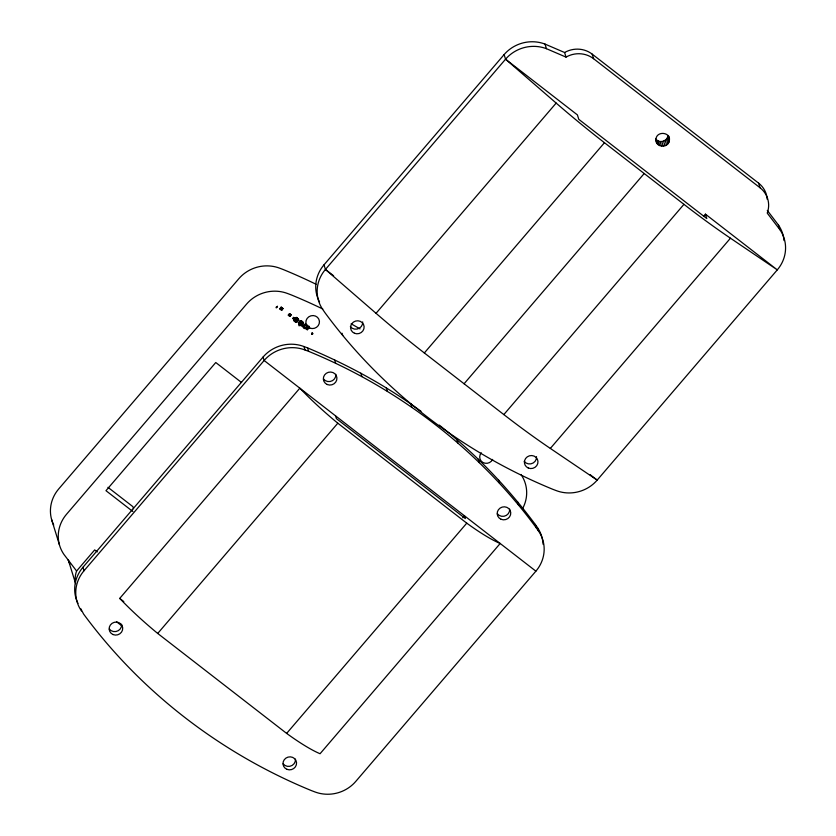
<?xml version="1.0" encoding="UTF-8"?>
<svg xmlns="http://www.w3.org/2000/svg" width="836" height="836" viewBox="0 0 836 836"><rect width="100%" height="100%" fill="white"/><g stroke="black" fill="none" stroke-linecap="round" stroke-linejoin="round"><path stroke-width="1.25" d="M294.366 320.878L294.627 321.358L293.969 320.407A5.622 5.329 -17.2 0 0 294.533 321.055L295.212 321.609A5.622 5.329 -17.2 0 0 296.247 322.173L298.588 320.198L298.138 318.756M296.979 318.683L295.954 317.586L293.927 320.031L295.986 317.962L298.588 320.282L298.4 319.174L296.498 322.194L296.028 321.787M281.429 309.937L282.767 308.38L281.053 307.24L282.892 308.777L281.68 310.198L279.851 308.787L281.251 307.355M295.808 321.526C291.346 318.15 297.804 323.051 296.32 322.424M296.132 318.046C296.31 318.506 295.38 317.837 296.989 318.422M669.364 140.657C670.995 132.224 657.148 130.573 655.978 138.776C654.358 147.209 668.204 148.86 669.364 140.657L667.943 136.059C667.044 141.618 658.987 143.604 655.685 139.006L657.106 143.604M309.299 327.095L308.933 326.343L309.393 327.169M301.587 321.651L303.175 322.633A5.622 5.329 -17.2 0 0 302.392 321.787L301.608 321.014A5.622 5.329 -17.2 0 0 300.814 320.616C297.564 321.985 298.149 326.28 300.375 321.233M305.84 328.036C305.203 330.638 301.597 324.661 304.022 327.858L304.659 327.116M311.577 333.407C313.96 334.222 310.835 333.23 312.34 334.306L312.977 333.574L312.246 332.989L311.577 333.407L312.121 333.972M294.063 320.71L295.056 321.108L296.853 319.007L295.881 318.098L298.525 320.063L296.686 322.079M298.995 324.284L298.619 322.978L299.424 324.347L301.336 322.079L302.987 323.354L300.824 325.173M306.843 329.008L306.906 328.861M295.954 317.586L298.661 320.042M300.563 320.71L303.343 323.626L301.42 325.821L303.405 323.323L300.563 320.71L298.661 323.145M294.397 320.24L293.948 320.376M296.665 318.004L296.79 318.652M301.284 324.911L300.385 324.995L301.368 325.162M304.983 328.036C304.628 328.454 304.91 328.506 305.882 328.423M303.384 323.501L302.778 322.539M306.99 328.736L308.871 326.385L307.084 328.82L307.324 329.614L309.09 327.378M293.77 319.812L294.094 320.397L295.798 317.847M307.125 329.844L309.153 327.524M293.802 319.404L296.32 317.366M298.818 323.595L300.897 320.867A5.622 5.329 -17.2 0 1 301.681 321.264L301.608 321.014M305.161 324.222L303.217 326.489L305.746 328.579L307.69 326.312L305.161 324.222L303.092 326.583L305.412 324.128A5.622 5.329 -17.2 0 1 306.206 324.525L306.906 325.037A5.622 5.329 -17.2 0 1 307.69 325.883L307.773 326.124A5.622 5.329 -17.2 0 0 306.99 325.288L306.279 324.776A5.622 5.329 -17.2 0 0 305.495 324.378L305.077 324.441M309.226 327.597L308.839 326.573M302.569 322.936L302.841 323.093M307.439 326.604L307.794 326.176L305.537 328.485M276.12 307.784L277.479 306.195M276.559 307.69C277.698 304.941 274.825 308.369 277.228 306.896M279.851 308.787L281.209 307.167L282.767 308.38M282.087 308.045L280.823 309.445M319.561 302.005A35.467 33.628 -17.2 0 1 324.002 264.834L504.118 54.591A35.467 33.628 -17.2 0 1 545.009 44.078L564.603 52.511A24.348 23.095 -17.2 0 1 592.17 54.121L758.586 183.126A24.348 23.095 -17.2 0 1 767.176 199.219M590.091 474.618L597.176 480.115L550.339 448.43A207.035 36.356 40.6 0 1 503.836 414.583L424.343 352.959A207.035 36.356 40.6 0 1 376.043 313.312L325.434 269.443L505.55 59.199A35.467 33.628 -17.2 0 1 546.43 48.687L566.024 57.109A24.348 23.095 -17.2 0 1 593.602 58.719L760.008 187.734A24.348 23.095 -17.2 0 1 767.229 213.096L779.863 229.649A35.467 33.628 -17.2 0 1 777.292 269.871L597.176 480.115A35.467 33.628 -17.2 0 1 556.285 490.627L552.669 489.248C462.726 452.328 382.7 391.154 325.005 312.748L322.863 309.654A35.467 33.628 -17.2 0 1 325.434 269.443L324.002 264.834M289.528 313.625L288.201 315.203L289.758 316.416L291.085 314.827L289.528 313.625L291.095 314.858M292.757 318.359L293.582 317.325L294.408 318.014L293.572 318.997C291.545 317.377 294.429 320.167 294.408 318.014M75.501 582.629A24.348 23.095 -17.2 0 1 76.598 571.019L94.687 549.9L97.289 551.917M294.324 320.439L294.491 319.885M77.967 603.393A35.467 33.628 -17.2 0 1 82.952 567.289L263.068 357.045A35.467 33.628 -17.2 0 1 303.959 346.532L307.575 347.901C347.609 364.674 386.075 385.5 421.03 411.312M296.174 318.307L298.034 319.509M294.565 320.69L296.414 318.641M294.795 320.888L296.602 318.767M296.519 318.129L297.261 318.338L296.634 319.091L295.651 318.422M295.453 321.421L297.71 318.694L298.191 319.091M298.347 319.049L296.749 318.506M295.85 321.724L297.647 319.624L298.588 320.282M296.08 321.87L297.877 319.76M296.278 322.184L298.065 319.916M81.458 610.949A35.467 33.628 -17.2 0 1 84.028 570.737L264.134 360.494A35.467 33.628 -17.2 0 1 305.025 349.981L308.651 351.35C398.594 388.27 478.61 449.444 536.304 527.85L538.457 530.944A35.467 33.628 -17.2 0 1 535.886 571.166L355.77 781.409A35.467 33.628 -17.2 0 1 314.879 791.922L311.264 790.542C221.321 753.633 141.294 692.448 83.6 614.052L80.737 608.65M299.361 324.075C305.934 315.266 292.903 331.934 302.632 323.104M300.887 325.277L303.113 322.414A5.622 5.329 -17.2 0 0 302.308 321.526L301.932 321.421M300.761 324.817L301.514 324.692M303.29 326.939C304.231 327.378 303.071 327.785 304.074 327.325M305.119 328.412L303.322 327.127L303.928 326.562M305.265 324.974L305.213 324.41M304.461 327.597L305.088 328.475M305.119 327.472L304.806 328.36L304.398 327.963M307.648 326.144L305.568 328.266M312.246 333.01L312.34 334.306M119.726 598.409L299.842 388.165A83.443 14.651 40.6 0 0 337.817 423.204L466.76 523.158A83.443 14.651 40.6 0 0 500.179 543.484L320.063 753.727A83.443 14.651 40.6 0 1 286.644 733.402L157.711 633.448A83.443 14.651 40.6 0 1 119.726 598.409L123.812 601.575M376.043 313.312L556.159 103.079A207.035 36.356 40.6 0 0 604.459 142.716L683.942 204.339A207.035 36.356 40.6 0 0 730.455 238.197L777.292 269.871L705.427 214.152L703.724 216.137M157.711 633.448L337.817 423.204M424.343 352.959L604.459 142.716M464.084 383.766L644.201 173.522M503.836 414.583L683.942 204.339M462.778 517.787L464.482 515.802L465.328 518.56L336.396 418.606L335.539 415.847M286.644 733.402L466.76 523.158M550.339 448.43L730.455 238.197M295.798 321.484L296.519 322.142L294.021 320.167M301.357 325.852L299.821 325.058M300.312 324.817L299.884 324.702M298.922 323.919L299.424 324.347L298.974 323.542M304.294 327.503L303.625 327.252M301.054 321.4L301.545 321.473M309.006 326.333L309.404 327.033M294.826 321.505L296.069 322.351M296.571 317.471L298.149 318.788M295.212 321.609L295.787 322.173M296.801 318.108L296.299 317.837M297.261 318.338L296.885 318.244M504.118 54.591L505.55 59.199L577.415 114.908L578.773 119.318L706.786 218.551L705.427 214.152M325.434 269.443L333.606 275.775M304.743 325.058L307.23 326.98M298.264 320.334L296.79 319.122M281.92 308.285L282.714 308.86M280.718 307.627L282.411 308.829M288.598 314.806L290.165 316.008L290.74 315.339L289.183 314.127M299.048 322.821L300.061 323.605M280.091 308.463L281.899 309.895M288.41 314.911L289.977 316.154M279.809 308.714L281.68 310.198M295.108 320.512L296.728 322.121M294.22 320.104L295.286 321.003M298.933 323.626L301.179 325.455M312.267 334.055L311.838 333.877M535.886 571.166L264.134 360.494L263.068 357.045M241.562 382.512L215.772 362.521L105.973 490.68L132.893 511.548M107.969 487.336L132.893 506.658L133.551 508.8M116.507 621.733L121.607 625.694M439.234 425.075C475.506 453.697 507.682 487.346 535.239 524.402L537.391 527.495A35.467 33.628 -17.2 0 1 543.055 544.226M298.985 324.253L299.831 325.089M505.55 59.199L556.159 103.079M308.881 326.719L309.268 327.513M307.084 328.82L307.47 329.614M767.302 210.421L778.441 225.051A35.467 33.628 -17.2 0 1 784.022 240.58M76.598 571.019L63.964 554.467A35.467 33.628 -17.2 0 1 66.535 514.255L246.651 304.011A35.467 33.628 -17.2 0 1 287.542 293.499L291.158 294.868A562.523 533.462 -17.2 0 1 322.79 309.017M778.441 225.051L779.863 229.649M758.586 183.126L760.008 187.734M668.382 135.505L669.448 138.964M667.41 137.689L668.831 142.298M666.459 139.152L667.88 143.75M665.142 140.333L666.574 144.931M663.575 141.159L664.996 145.767M661.84 141.577L663.261 146.185M660.064 141.556L661.495 146.154M658.371 141.085L659.803 145.694M656.877 140.218L658.298 144.827M592.17 54.121L593.602 58.719M564.603 52.511L566.024 57.109M545.009 44.078L546.43 48.687M537.391 527.495L538.457 530.944M535.239 524.402L536.304 527.85M517.505 501.642L518.571 505.101M498.496 479.874L499.562 483.323M478.255 459.142L479.321 462.601M456.853 439.527L457.919 442.975M410.789 403.809L411.855 407.257M386.263 387.831L387.329 391.279M360.839 373.159L361.904 376.608M342.029 333.209L342.739 335.508M334.588 359.835L335.654 363.284M306.112 328.193L303.646 326.333M307.575 347.901L308.651 351.35M303.959 346.532L305.025 349.981M82.952 567.289L84.028 570.737M75.648 583.706L68.186 559.618A24.348 23.095 -17.2 0 0 69.942 563.945M51.602 519.501L59.429 544.79M335.842 374.34A6.824 6.479 -17.2 0 1 323.501 378.99M509.678 509.114A6.824 6.479 -17.2 0 1 497.336 513.753M121.638 624.377A6.824 6.479 -17.2 0 1 109.297 629.017M295.474 759.14A6.824 6.479 -17.2 0 1 283.132 763.79M351.13 323.814A562.523 533.462 -17.2 0 1 360.002 328.893M316.112 284.282A562.523 533.462 -17.2 0 0 283.331 269.579L279.715 268.199A35.467 33.628 -17.2 0 0 238.824 278.712L58.708 488.955A35.467 33.628 -17.2 0 0 53.713 525.06M520.974 474.461A35.467 33.628 -17.2 0 1 522.584 508.612M492.644 459.413A6.824 6.479 -17.2 0 1 482.832 462.423A6.824 6.479 -17.2 0 1 481.285 452.798M362.688 321.923A6.824 6.479 -17.2 0 1 350.347 326.573M536.524 456.696A6.824 6.479 -17.2 0 1 524.182 461.336M308.923 326.855L307.125 328.966L308.923 326.855M327.252 384.518A6.824 6.479 -17.2 0 0 336.908 377.788A6.824 6.479 -17.2 0 0 326.239 373.326A6.824 6.479 -17.2 0 0 327.252 384.518M501.098 519.292A6.824 6.479 -17.2 0 0 510.744 512.562A6.824 6.479 -17.2 0 0 500.074 508.1A6.824 6.479 -17.2 0 0 501.098 519.292M286.894 769.319A6.824 6.479 -17.2 0 0 296.54 762.589A6.824 6.479 -17.2 0 0 285.881 758.127A6.824 6.479 -17.2 0 0 286.894 769.319M113.059 634.555A6.824 6.479 -17.2 0 0 122.704 627.826A6.824 6.479 -17.2 0 0 112.034 623.363A6.824 6.479 -17.2 0 0 113.059 634.555M309.769 328.036A6.824 6.479 -17.2 0 0 319.425 321.306A6.824 6.479 -17.2 0 0 308.756 316.844A6.824 6.479 -17.2 0 0 309.769 328.036M528.3 468.024A6.824 6.479 -17.2 0 0 537.956 461.294A6.824 6.479 -17.2 0 0 527.286 456.832A6.824 6.479 -17.2 0 0 528.3 468.024M354.464 333.261A6.824 6.479 -17.2 0 0 364.109 326.531A6.824 6.479 -17.2 0 0 353.45 322.069A6.824 6.479 -17.2 0 0 354.464 333.261"/></g></svg>
